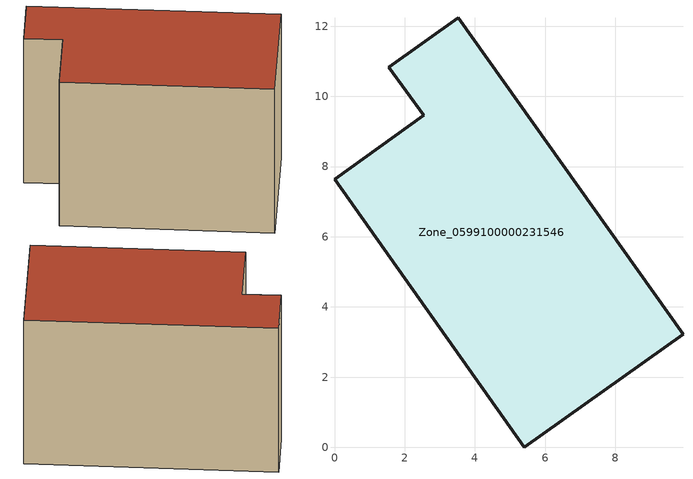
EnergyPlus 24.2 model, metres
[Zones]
Zone_0599100000231546
 floor ground (C_G): 3.52,12.24 9.93,3.23 5.41,0 0,7.64 2.54,9.46 1.55,10.84 z0
 wall outside (C_F): 5.41,0 9.93,3.23 3.52,12.24 1.55,10.84 2.54,9.46 0,7.64 5.41,0 z0:7.69
 roof outside (C_R): 9.93,3.23 3.52,12.24 1.55,10.84 2.54,9.46 0,7.64 5.41,0 z7.69
[BUILDING]
Pand.0599100000231546: North Axis=0; Terrain=City; Loads Convergence Tolerance Value=0.04; Temperature Convergence Tolerance Value=0.4; Solar Distribution=FullExterior; Maximum Number of Warmup Days=25; Minimum Number of Warmup Days=1
[Site:Location]
Rotterdam.The.Hague.AP_ZH_NLD Design_Conditions: Latitude=51.96; Longitude=4.45; Time Zone=1; Elevation=-4.5
[SITE:GROUNDTEMPERATURE:BUILDINGSURFACE]
18, 18, 18, 18, 18, 18, 18, 18, 18, 18, 18, 18
[MATERIAL] Thermal Absorptance=0.9; Solar Absorptance=0.7; Visible Absorptance=0.7
Name | Roughness | Thickness | Conductivity | Density | Specific Heat
G.TI.1975-1991 | MediumSmooth | 0.15 | 0.288461 | 540 | 1210
F.TI.1975-1991 | Rough | 0.3 | 0.230769 | 1920 | 840
R.TI.1975-1991 | MediumRough | 0.2 | 0.153846 | 1500 | 1000
[CONSTRUCTION]
C_G: G.TI.1975-1991
C_F: F.TI.1975-1991
C_R: R.TI.1975-1991
[ZONE]
Zone_0599100000231546: Type=1; Multiplier=1; Ceiling Height=Autocalculate; Volume=Autocalculate; Floor Area=autocalculate; Part of Total Floor Area=Yes
[ZONEINFILTRATION:DESIGNFLOWRATE]
Infil_Zone_0599100000231546: Zone or ZoneList or Space or SpaceList=Zone_0599100000231546; Schedule=AlwaysOn; Design Flow Rate Calculation Method=Flow/Area; Flow Rate per Floor Area=0.003; Constant Term Coefficient=1; Temperature Term Coefficient=0; Velocity Term Coefficient=0; Velocity Squared Term Coefficient=0
[HVACTEMPLATE:ZONE:IDEALLOADSAIRSYSTEM]
Zone_0599100000231546: Maximum Heating Supply Air Temperature=50; Minimum Cooling Supply Air Temperature=13; Maximum Heating Supply Air Humidity Ratio=0.0156; Minimum Cooling Supply Air Humidity Ratio=0.0077; Heating Limit=NoLimit; Cooling Limit=NoLimit; Dehumidification Control Type=ConstantSensibleHeatRatio; Cooling Sensible Heat Ratio=0.7; Dehumidification Setpoint=60; Humidification Control Type=None; Humidification Setpoint=30; Outdoor Air Method=None; Outdoor Air Flow Rate per Person=0.00944; Outdoor Air Flow Rate per Zone Floor Area=0; Outdoor Air Flow Rate per Zone=0; Demand Controlled Ventilation Type=None; Outdoor Air Economizer Type=NoEconomizer; Heat Recovery Type=None; Sensible Heat Recovery Effectiveness=0.7; Latent Heat Recovery Effectiveness=0.65
[ZONECONTROL:THERMOSTAT]
ThermostatControl_Zone_0599100000231546: Zone or ZoneList=Zone_0599100000231546; Control Type Schedule=DualSetpointControlType; Control 1=Thermostat_Zone_0599100000231546; Temperature Difference Between Cutout And Setpoint=0
[THERMOSTATSETPOINT:DUALSETPOINT]
Thermostat_Zone_0599100000231546: Heating Setpoint Temperature Schedule=HeatingSetpoint_Zone_0599100000231546; Cooling Setpoint Temperature Schedule=CoolingSetpoint_Zone_0599100000231546
[SCHEDULE:COMPACT]
HeatingSetpoint_Zone_0599100000231546: Through: 12/31, For: AllDays, Until: 24:00, 21
CoolingSetpoint_Zone_0599100000231546: Through: 12/31, For: AllDays, Until: 24:00, 24
DualSetpointControlType: Through: 12/31, For: AllDays, Until: 24:00, 4
AlwaysOn: Through: 12/31, For: AllDays, Until: 24:00, 1
